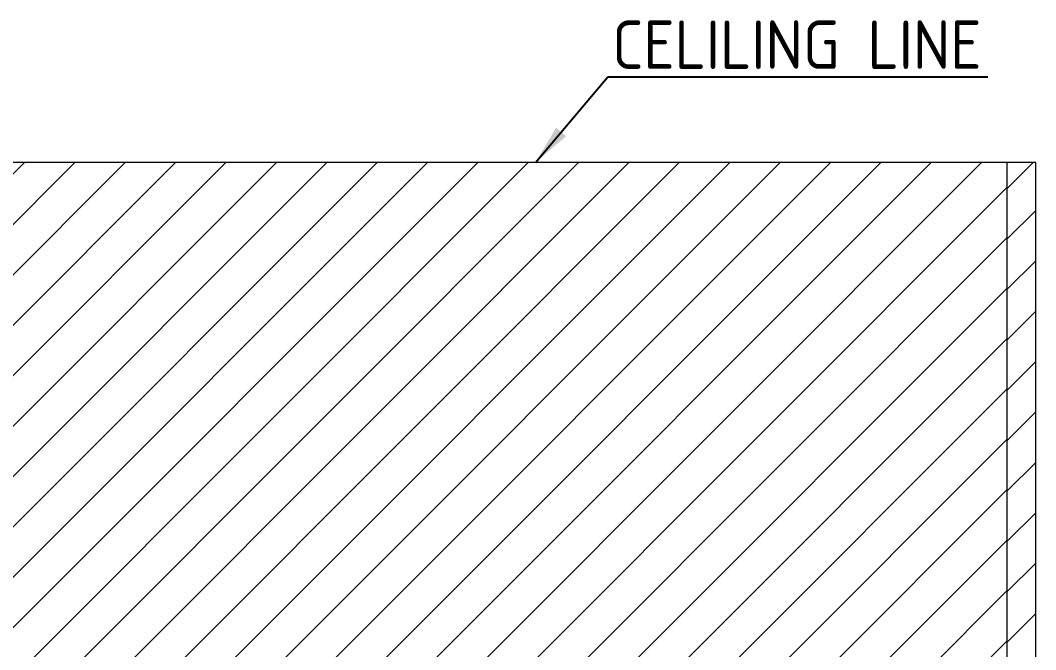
# Model space of a CAD drawing. Header units: millimetres. Extents: x -390103 to -376918, y -7976 to 1294.
# Drawn here: x -384126 to -382345, y -3553 to -2449 of the extents above; entities that cross this region are included whole.
import ezdxf

# ---------------------------------------------------------------- set-up
doc = ezdxf.new("R2010")
doc.units = ezdxf.units.MM
doc.header["$MEASUREMENT"] = 0
doc.linetypes.add('HIDDEN', pattern=[9.525, 6.35, -3.175])
for name, color, linetype, lineweight in [('D', 3, 'Continuous', 13), ('H', 2, 'HIDDEN', 15), ('S', 4, 'Continuous', 15)]:
    doc.layers.add(name, color=color, linetype=linetype, lineweight=lineweight)
doc.styles.get("Standard").update_dxf_attribs({"font": 'KAIU.TTF'})
doc.styles.add('STU25', font='isocp2.shx')
doc.dimstyles.new('STU25$7', dxfattribs={"dimscale": 35, "dimtxt": 2.5, "dimasz": 2, "dimexe": 1.25, "dimexo": 0.625, "dimgap": 1, "dimtad": 0, "dimdec": 4, "dimdsep": 46, "dimtxsty": 'STU25', "dimcen": 2.5, "dimazin": 2, "dimtfac": 1, "dimtdec": 4, "dimtmove": 0, "dimatfit": 3, "dimfxl": 0, "dimtolj": 1, "dimtzin": 0, "dimarcsym": 0})

msp = doc.modelspace()

# ---------------------------------------------------------------- hatches: boundary and pattern name
at = {"layer": 'D', "ltscale": 30}
h = msp.add_hatch(dxfattribs=at)
h.set_pattern_fill('ANSI31', color=256, scale=500, style=0)
h.set_pattern_definition([(45, (-185507.43, 44.56), (-44.194174, 44.194174), [])])
h.paths.add_polyline_path([(-384894.647, -3611.534), (-384894.647, -2698.469), (-382394.647, -2698.469), (-382394.647, -3611.534), (-383063.862, -3611.534), (-383063.862, -5398.469), (-383194.647, -5398.469), (-383194.647, -3598.469), (-384094.647, -3598.469), (-384094.647, -5398.469), (-384225.431, -5398.469), (-384225.431, -3611.534)])
at = {"layer": 'H', "ltscale": 5}
h = msp.add_hatch(dxfattribs=at)
h.set_pattern_fill('ANSI31', color=256, scale=500, style=0)
h.set_pattern_definition([(45, (-166620.075, 15217.46), (-44.194174, 44.194174), [])])
h.paths.add_polyline_path([(-382344.647, -5448.469), (-382344.647, -2698.469), (-382394.647, -2698.469), (-382394.647, -5398.469), (-384894.647, -5398.469), (-384894.647, -2698.469), (-384944.647, -2698.469), (-384944.647, -5448.469)])
h.paths.add_polyline_path([(-382344.647, -2698.469), (-382394.647, -2698.469)], flags=16)
h.paths.add_polyline_path([(-384944.647, -2698.469), (-384894.647, -2698.469)], flags=16)

# ---------------------------------------------------------------- linework, layer by layer
at = {"layer": 'S'}
for p, q in [((-382344.647, -2698.469), (-384894.647, -2698.469)), ((-382394.647, -5398.469), (-382394.647, -2698.469)), ((-382344.647, -2698.469), (-382394.647, -2698.469)), ((-382344.647, -2698.469), (-382394.647, -2698.469)), ((-382344.647, -2698.469), (-382394.647, -2698.469)), ((-382344.647, -5448.469), (-382344.647, -2698.469)), ((-382394.647, -3398.469), (-382394.647, -3388.469))]:
    msp.add_line(p, q, dxfattribs=at)

# ---------------------------------------------------------------- texts
at = {"layer": 'D', "insert": (-383087.793, -2449.34), "char_height": 85, "attachment_point": 1}
msp.add_mtext('{\\Fisocp.shx;\\C3;CELILING LINE}', dxfattribs=at)

# ---------------------------------------------------------------- leaders
at = {"layer": 'D'}
msp.add_leader([(-383222.618, -2698.469), (-383095.727, -2548.353), (-382428.566, -2548.353)], dimstyle='STU25$7', override={"dimgap": 1, "dimtad": 0}, dxfattribs=at)

doc.saveas('drawing.dxf')
